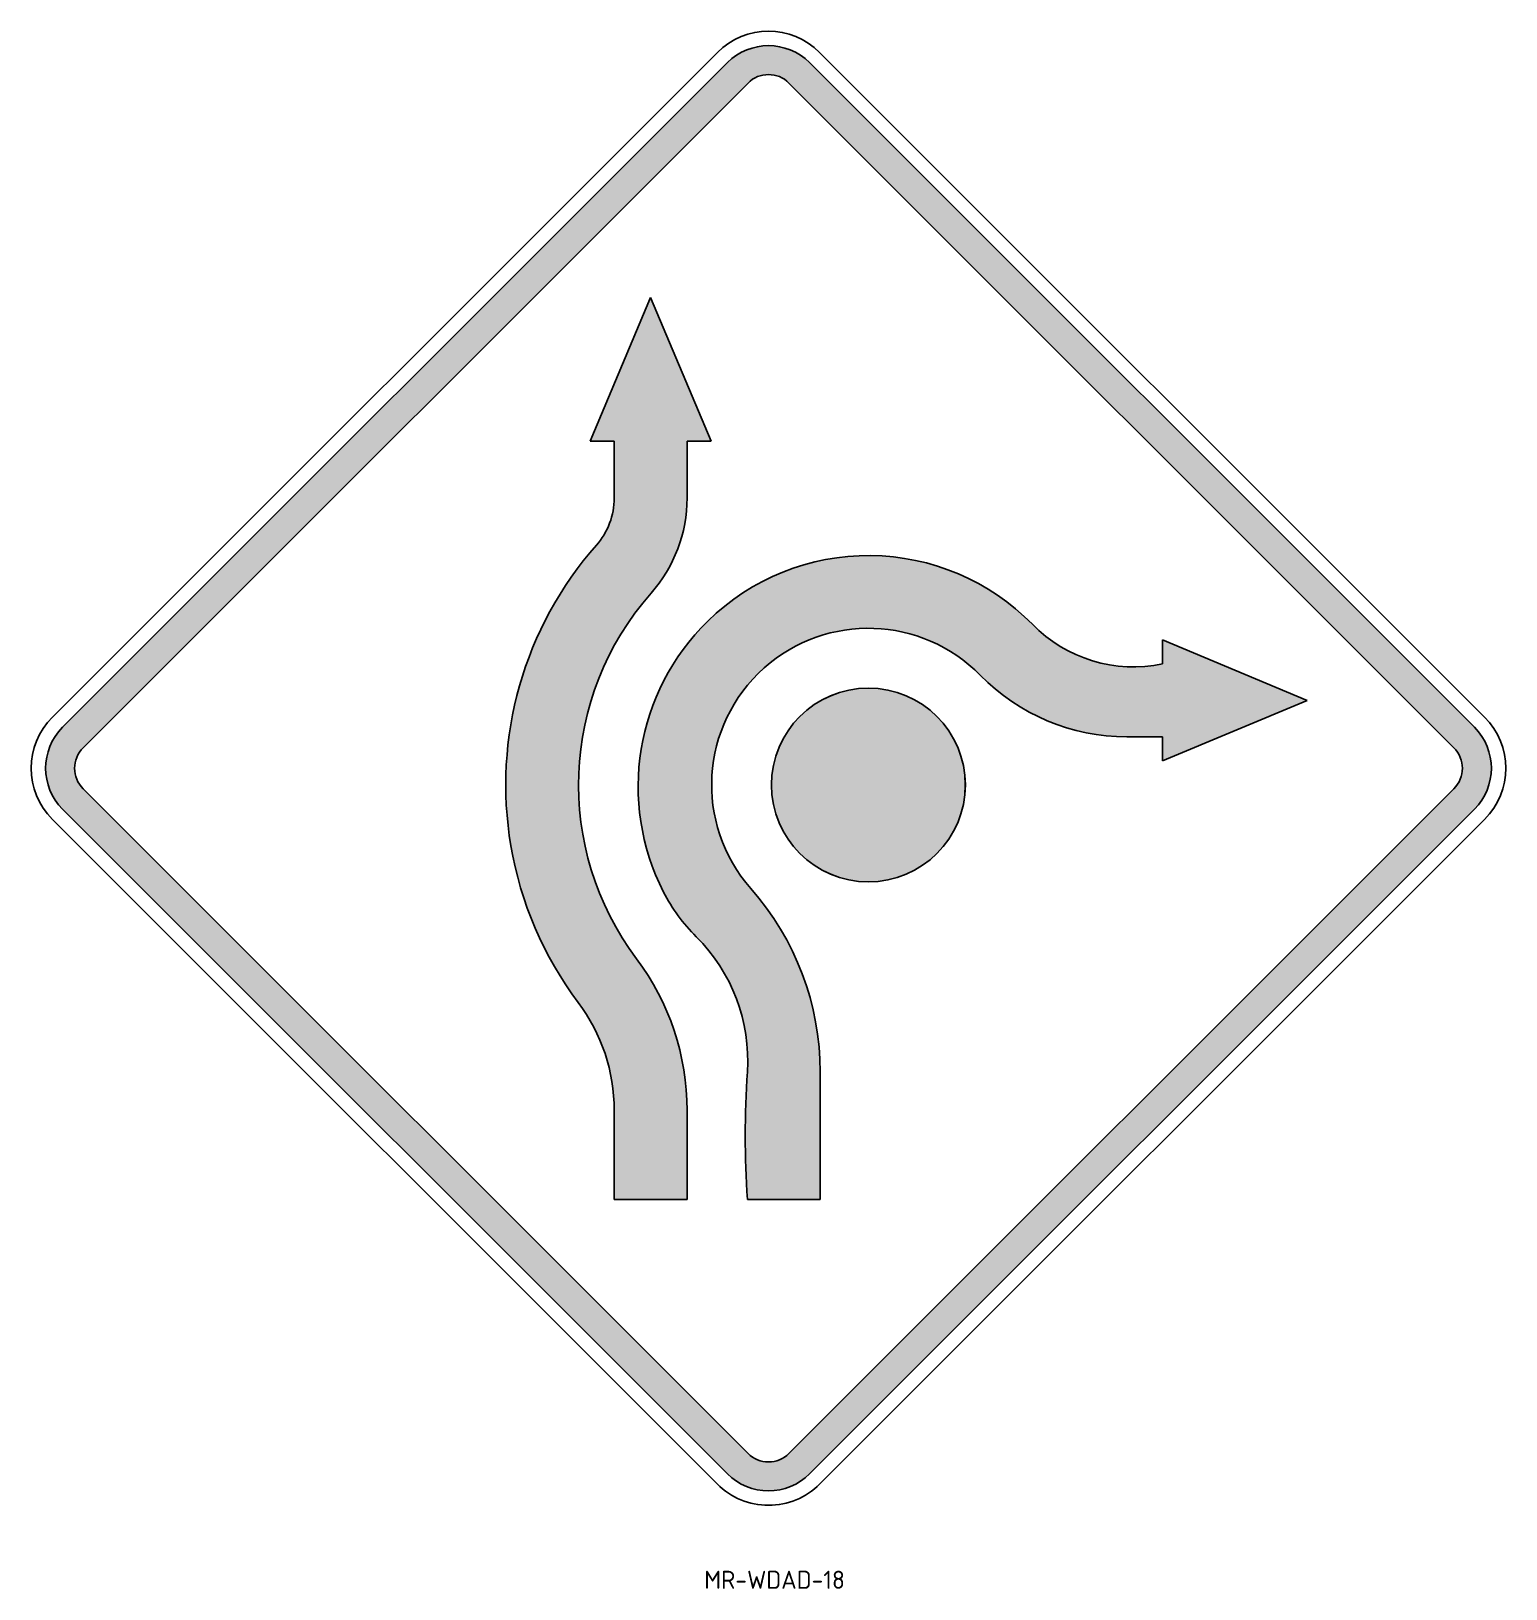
# Model space of a CAD drawing. Extents: x 126 to 330, y 40 to 256.
import ezdxf

# ---------------------------------------------------------------- set-up
doc = ezdxf.new("R2010")
doc.units = 0
doc.header["$MEASUREMENT"] = 0
doc.linetypes.add('CENTERX2', pattern=[101.60000000000001, 63.5, -12.7, 12.7, -12.7])
doc.layers.get('DEFPOINTS').update_dxf_attribs({"linetype": 'CONTINUOUS'})
for name, color, linetype in [('L25', 1, 'CONTINUOUS'), ('L35', 3, 'CONTINUOUS'), ('T25', 1, 'CONTINUOUS'), ('TBLK25', 1, 'CONTINUOUS')]:
    doc.layers.add(name, color=color, linetype=linetype)
doc.styles.add('ISO', font='iso3098b.shx')

msp = doc.modelspace()

# ---------------------------------------------------------------- hatches: boundary and pattern name
at = {"layer": 'T25', "linetype": 'CENTERX2'}
h = msp.add_hatch(color=256, dxfattribs=at)
edge = h.paths.add_edge_path()
edge.add_line((211.6239939615382, 218.9061550827306), (203.2575939775673, 199.0191634293273))
edge.add_line((203.2575939775673, 199.0191634293273), (206.5907939705376, 199.0191634293273))
edge.add_line((206.5907939705376, 199.0191634293273), (206.5907939705376, 191.1861434380138))
edge.add_arc((196.7247939978067, 191.1861434380139), 9.865999972730918, 318.5903778907169, 359.9999999999997, ccw=False)
edge.add_arc((241.7229939028761, 151.5014613065359), 50.13159990070592, 138.5903778907173, 189.6407033399682)
edge.add_arc((241.7194356121973, 151.5008568662532), 50.12799063753881, 189.6407033399684, 216.8717852044989)
edge.add_arc((181.7294508349318, 106.5052802119112), 24.86134321757233, -0.004652577275976455, 36.87178520449879, ccw=False)
edge.add_line((206.5907939705376, 106.503261401427), (206.5907939705376, 94.17042143077032))
edge.add_line((206.5907939705376, 94.17042143077032), (216.6571939525379, 94.17042143077032))
edge.add_line((216.6571939525379, 94.17042143077032), (216.6571939525379, 106.503261401427))
edge.add_arc((181.7253940294356, 106.503261401427), 34.93179992310223, 0, 36.86989764584057)
edge.add_arc((241.7229939029099, 151.501461306527), 40.06519991873721, 138.5903778907364, 216.8698976458404, ccw=False)
edge.add_arc((196.7247939977944, 191.1861434380189), 19.9323999547434, 318.5903778907362, 359.9999999999854)
edge.add_line((216.6571939525379, 191.1861434380138), (216.6571939525379, 199.0191634293273))
edge.add_line((216.6571939525379, 199.0191634293273), (219.9903939455081, 199.0191634293273))
edge.add_line((219.9903939455081, 199.0191634293273), (211.6239939615382, 218.9061550827306))
h = msp.add_hatch(color=256, dxfattribs=at)
edge = h.paths.add_edge_path()
edge.add_line((224.9901939349629, 94.17042143076975), (235.0565939169631, 94.17042143077003))
edge.add_line((235.0565939169631, 94.17042143077003), (235.0565939169631, 111.8167791750381))
edge.add_arc((196.7247939978034, 111.8167791750381), 38.33179991915972, 359.9999999999999, 401.4096221092694)
edge.add_arc((241.7229939029043, 151.5014613065252), 21.66579995430689, 131.6679384015586, 221.4096221092693, ccw=False)
edge.add_arc((241.7229939029045, 151.5014613065253), 21.665799954307, 44.4270040008077, 131.667938401559, ccw=False)
edge.add_arc((277.4287076846298, 186.5000612327158), 28.33219994024909, 224.4270040008078, 269.9999999999992)
edge.add_line((277.4287076846294, 158.1678612924667), (282.3880338171425, 158.1678612924667))
edge.add_line((282.3880338171425, 158.1678612924667), (282.3880338171425, 154.8346612994962))
edge.add_line((282.3880338171425, 154.8346612994962), (302.3872337749639, 163.2010612834666))
edge.add_line((302.3872337749639, 163.2010612834666), (282.3880338171425, 171.5674612674372))
edge.add_line((282.3880338171425, 171.5674612674372), (282.3880338171425, 168.2342612744667))
edge.add_arc((278.4021856865702, 187.4542605335597), 19.62894181660138, 224.4270040007989, 281.71594252039415, ccw=False)
edge.add_arc((241.722993902904, 151.5014613065299), 31.73219993630438, 44.42700400079915, 134.4270040008108)
edge.add_arc((241.9419681148916, 151.2780629261575), 32.04502023914388, 134.4270040008106, 207.0688106728383)
edge.add_arc((235.0115860550015, 147.7363664296202), 24.26210243348575, 207.0688106728383, 225.227168593)
edge.add_arc((200.9661121676615, 113.4198467619727), 24.07750673243105, -3.817546483729302, 45.2271685929997, ccw=False)
edge.add_arc((357.2171645251431, 102.9936003029039), 132.5210180947387, 176.1824535162706, 183.8175464837294)
msp.add_hatch(color=256, dxfattribs=at).paths.add_polyline_path([(255.1208567490822, 151.5014611884055, 1.00000004358433), (228.3220568086407, 151.5014611884055, 1.00000004358433)])
at = {"layer": 'TBLK25', "linetype": 'CENTERX2'}
h = msp.add_hatch(color=256, dxfattribs=at)
h.paths.add_polyline_path([(322.6657764335627, 156.6433274430033, -0.1988724069901178), (323.837349259805, 153.8155153540455), (327.8373492125568, 153.8161301594112, 0.1988724144194797), (325.494203560037, 159.4717545660214), (233.5703220017767, 251.3956362366107, 0.1988724183882038), (227.9146974758601, 253.7387818960613), (227.9140826704944, 249.7387819433095, -0.1988724146099905), (230.7418948753024, 248.5672091135926)])
h.paths.add_polyline_path([(225.0850406258062, 248.5672091170499, -0.1989523207601033), (227.9140826704944, 249.7387819433096), (227.9146974758601, 253.7387818960613, 0.1989523169817702), (222.256613502789, 251.3956362435251), (130.3327319485392, 159.4717548016631, 0.1988724221665022), (127.9895862890699, 153.816130159444), (131.9895862418217, 153.8155153540783, -0.1988724221665001), (133.1611590715563, 156.6433276751879)])
h.paths.add_polyline_path([(222.2566136159156, 56.2341646363467, 0.1989523133510655), (227.914697475894, 53.89101898058061), (227.9140826705283, 57.89101893333238, -0.1989523133510666), (225.0850407405393, 59.06259176121539), (133.1611590699498, 150.9864734238438, -0.1989523133735744), (131.9895862418217, 153.8155153540783), (127.9895862890699, 153.816130159444, 0.1989523133735746), (130.3327319453261, 148.1580462989751)])
h.paths.add_polyline_path([(230.741894989785, 59.06259176121438, -0.19887242199628), (227.9140826705284, 57.89101893333239), (227.914697475894, 53.8910189805806, 0.1988724219962836), (233.5703221144077, 56.23416463634472), (325.4942035563337, 148.1580460702459, 0.1989523208032523), (327.8373492125568, 153.8161301594112), (323.837349259805, 153.8155153540455, -0.1989523282328412), (322.665776431711, 150.9864731951155)])

# ---------------------------------------------------------------- linework, layer by layer
at = {"layer": 'DEFPOINTS', "color": 0, "linetype": 'BYBLOCK'}
msp.add_point((241.7214567788616, 151.5014611884055), dxfattribs=at)
at = {"layer": 'L25'}
for centre in [(241.7214567788615, 151.5014611884055), (241.7229939029036, 151.501461306526)]:
    msp.add_circle(centre, 13.39939997022075, dxfattribs=at)
at = {"layer": 'L35'}
for p, q in [((220.842399940972, 252.8098498064542), (128.918518382708, 160.8859683605781)), ((326.908417118954, 160.8859681318504), (234.9845355647053, 252.8098497984283)), ((128.918518382708, 146.743832736847), (220.8424000492837, 54.81995107823252)), ((234.9845356770279, 54.81995107421858), (326.9084171229649, 146.7438325121309))]:
    msp.add_line(p, q, dxfattribs=at)
for centre, radius, start, end in [((227.9134677488257, 245.7387819905722), 10.00000000000335, 44.99999996749333, 134.9999999674743), ((135.9895861945736, 153.8149005487126), 10.00000000000008, 135, 225), ((319.8373493070883, 153.8149003199852), 10.00000000000003, 315.000000032502, 44.99999999999741), ((227.9134678651626, 61.89101888608366), 9.999999999999478, 224.9999999674758, 315.0000000000005)]:
    msp.add_arc(centre, radius, start, end, dxfattribs=at)
at = {"layer": 'T25', "linetype": 'CENTERX2'}
for points in [[(211.6239939615382, 218.9061550827306), (203.2575939775673, 199.0191634293273), (206.5907939705376, 199.0191634293273), (206.5907939705376, 191.1861434380138, -0.1826758136816532), (204.1242939773535, 184.6603978473083, 0.2265077390096972), (192.2993868191717, 143.1059642134466, 0.1193803314865473), (201.6180339772514, 121.422741362287, -0.1623069485176633), (206.5907939705376, 106.503261401427), (206.5907939705376, 94.17042143077032), (216.6571939525379, 94.17042143077032), (216.6571939525379, 106.503261401427, 0.1622776601683638), (209.6708339679187, 127.4623413552867, -0.3554917434764997), (211.6740939638536, 178.0021001097892, 0.1826758136815017), (216.6571939525379, 191.1861434380138), (216.6571939525379, 199.0191634293273), (219.9903939455081, 199.0191634293273)], [(224.9901939349629, 94.17042143076975), (235.0565939169631, 94.17042143077003), (235.0565939169631, 111.8167791750381, 0.1826758136815933), (225.4736439371738, 137.170881647933, -0.4128936777900113), (227.3193004322943, 167.6860373610517, -0.4001786624221316), (257.195469874985, 166.6675212745407, 0.2015127546239817), (277.4287076846294, 158.1678612924667), (282.3880338171425, 158.1678612924667), (282.3880338171425, 154.8346612994962), (302.3872337749639, 163.2010612834666), (282.3880338171425, 171.5674612674372), (282.3880338171425, 168.2342612744667, -0.2553101258281483), (264.3843173754395, 173.7140012619404, 0.4142135623731546), (219.5104539474889, 174.1627847790609, 0.3280185810710579), (213.4071385150308, 136.6956481112494, 0.07939699134052658), (217.9238439506733, 130.5125839104137, -0.2173255961669756), (224.9901939349629, 111.8167791750381, 0.03332670784757045), (224.9901939349629, 94.17042143076975)]]:
    msp.add_lwpolyline(points, format="xyb", close=True, dxfattribs=at)
at = {"layer": 'TBLK25', "color": 1}
for p, q in [((222.2566135024805, 251.3956362432166), (130.3327319442166, 159.4717547973405)), ((325.494203555717, 159.4717545703414), (233.5703220014681, 251.3956362369194)), ((225.0850406254976, 248.5672091167414), (133.1611590672337, 156.6433276708652)), ((322.6657764292427, 156.6433274473233), (230.7418948749937, 248.5672091139012)), ((133.1611590696435, 150.9864734241501), (225.0850407362192, 59.0625917655355)), ((230.7418949900937, 59.06259176152309), (322.6657764360309, 150.9864731994354)), ((130.3327319450199, 148.1580462992814), (222.2566136115954, 56.23416464066685)), ((233.5703221147164, 56.23416463665342), (325.4942035606535, 148.1580460745657))]:
    msp.add_line(p, q, dxfattribs=at)
for centre, radius, start, end in [((227.9134677488257, 245.7387819905722), 8.000000000003347, 44.99999996749333, 134.9999999674743), ((227.9134677488257, 245.7387819905722), 4.000000000003347, 44.99999996749333, 134.9999999674743), ((135.9895861945736, 153.8149005487126), 8.00000000000008, 135, 225), ((319.8373493070883, 153.8149003199852), 8.000000000000032, 315.000000032502, 44.99999999999741), ((135.9895861945736, 153.8149005487126), 4.00000000000008, 135, 225), ((319.8373493070883, 153.8149003199852), 4.000000000000031, 315.000000032502, 44.99999999999741), ((227.9134678651626, 61.89101888608366), 3.999999999999476, 224.9999999674758, 315.0000000000005), ((227.9134678651626, 61.89101888608366), 7.999999999999476, 224.9999999674758, 315.0000000000005)]:
    msp.add_arc(centre, radius, start, end, dxfattribs=at)

# ---------------------------------------------------------------- texts
at = {"layer": 'T25', "linetype": 'CENTERX2', "style": 'ISO'}
msp.add_text('MR-WDAD-18', height=2.5, dxfattribs=at).set_placement((219.0324401289599, 40.34590304934829))

doc.saveas('drawing.dxf')
